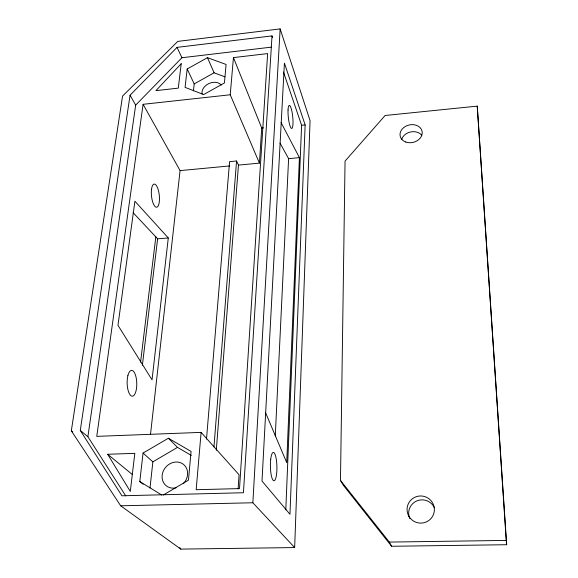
<?xml version="1.0" encoding="UTF-8"?>
<svg xmlns="http://www.w3.org/2000/svg" width="578" height="578" viewBox="0 0 578 578"><rect width="100%" height="100%" fill="white"/><g stroke="black" fill="none" stroke-linecap="round" stroke-linejoin="round"><path stroke-width="0.87" d="M340.478 480.426L345.052 161.11L385.114 115.492L477.247 106.128L506.675 544.722L391.617 546.268L343.44 485.39L340.478 480.426L389.319 542.085L391.617 546.268M294.657 547.568L310.061 120.621L280.142 28.9L177.778 41.392L122.558 96.078L71.325 430.805L120.686 505.793L180.791 549.1L294.657 547.568L252.853 502.759L280.142 28.9M305.141 124.913L289.968 514.283L262 481.048L284.419 63.132L305.141 124.913L301.608 125.267L283.458 72.026M285.792 509.868L301.608 125.267M281.096 122.615L299.426 157.642L286.731 462.631L265.432 412.367M275.273 436.014L288.61 158.668L280.048 143.134M272.028 35.901L243.439 492.738L121.915 495.794L80.284 430.451L130.057 95.24L177.041 47.374L272.028 35.901L272.592 37.556M238.129 489.024L239.061 474.762L201.115 432.38L96.75 436.368L143.098 104.307L230.232 94.778L259.421 163.126L238.468 165.106L236.568 160.995L229.582 161.659L206.498 439.099M259.421 163.126L261.718 128.034L233.44 57.598L267.643 53.595L239.516 488.591L196.166 489.718L201.115 432.38M216.295 450.291L238.468 165.106M213.961 446.902L236.568 160.995M230.232 94.778L233.44 57.598M149.998 487.984L152.859 461.851L177.518 447.379L191.311 455.421M193.442 90.825L194.201 83.897L187.178 68.977L207.488 57.67L226.099 64.469L224.423 82.965L203.694 94.561L185.061 87.372L187.178 68.977M150.497 434.403L180.076 170.611L143.098 104.307M143.127 484.27L139.789 481.539L143.062 453.058L168.379 438.24L191.065 451.418L188.457 480.174L163.256 495.028M168.292 237.955L152.036 379.825L117.97 325.327L134.905 201.216L168.292 237.955L157.621 238.808L133.113 212.69M140.577 362.117L155.829 236.828M142.383 365.159L157.621 238.808M125.737 495.881L87.892 436.708L135.678 105.117L181.918 57.735L271.212 47.158M194.201 83.897L214.084 72.799L224.893 76.816M261.718 128.034L263.496 127.854M288.61 158.668L299.426 157.642M180.076 170.611L229.748 165.929M107.66 454.272L134.826 453.34L130.296 491.437L107.66 454.272L132.449 474.596M120.686 505.793L252.853 502.759M389.319 542.085L506.241 540.416L506.675 544.722M139.789 481.539L161.739 495.014M71.325 430.805L72.727 431.932M80.284 430.451L87.892 436.708M143.062 453.058L152.859 461.851M168.379 438.24L177.518 447.379M179.78 547.604L180.791 549.1M130.057 95.24L135.678 105.117M177.041 47.374L181.918 57.735M207.488 57.67L214.084 72.799M477.247 106.128L506.241 540.416M176.066 487.832A13.742 12.059 -50.1 0 1 162.346 474.032A13.742 12.059 -50.1 0 1 181.116 462.964A13.742 12.059 -50.1 0 1 183.594 483.396M202.127 94.135A10.772 8.078 -24 0 1 208.73 83.637A10.772 8.078 -24 0 1 221.266 85.017M409.78 518.582A13.518 13.41 24.2 0 1 416.659 500.981A13.518 13.41 24.2 0 1 434.439 507.802M401.717 139.32A11.09 8.887 -12.8 0 1 410.712 131.929A11.09 8.887 -12.8 0 1 421.752 135.23M181.203 63.725L178.299 88.131L155.937 90.638L181.203 63.725M270.721 459.235A14.175 3.251 88.7 0 0 273.907 480.759A14.175 3.251 88.7 0 0 276.363 459.777A14.175 3.251 88.7 0 0 270.721 459.235M288.039 110.03A11.603 2.218 84.1 0 0 291.384 128.374A11.603 2.218 84.1 0 0 292.1 112.32A11.603 2.218 84.1 0 0 288.039 110.03M151.494 189.533A11.647 3.909 84 0 0 156.335 207.256A11.647 3.909 84 0 0 158.365 190.241A11.647 3.909 84 0 0 151.494 189.533M127.883 375.664A12.933 4.812 88.4 0 0 131.755 396.132A12.933 4.812 88.4 0 0 136.227 378.019A12.933 4.812 88.4 0 0 127.883 375.664M409.094 516.624A13.677 13.569 16.5 0 0 432.756 516.031A13.677 13.569 16.5 0 0 420.314 495.967A13.677 13.569 16.5 0 0 409.094 516.624M405.821 142.043A11.213 8.937 -12.9 0 0 422.222 132.557A11.213 8.937 -12.9 0 0 405.315 126.466A11.213 8.937 -12.9 0 0 405.821 142.043"/></g></svg>
